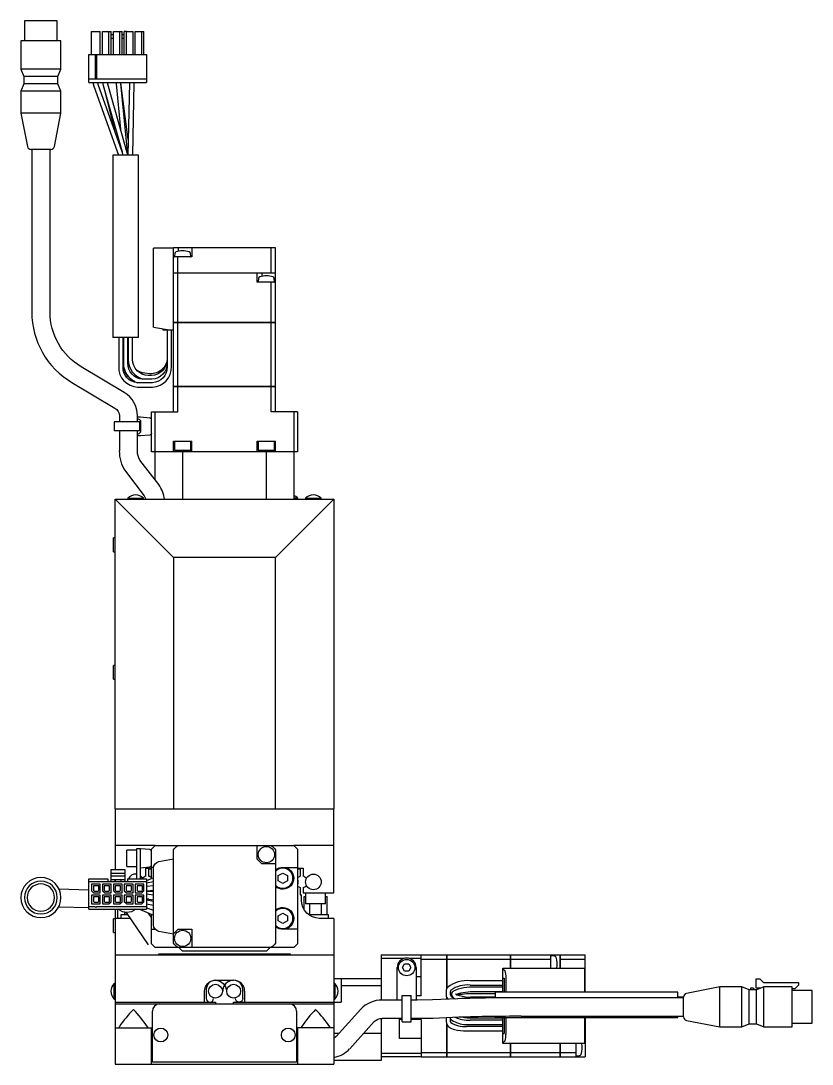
# Model space of a CAD drawing. Extents: x 0 to 921, y -8 to 744.
# Drawn here: x 704.1 to 921.3, y 232.3 to 518.6 of the extents above; entities that cross this region are included whole.
import ezdxf

# ---------------------------------------------------------------- set-up
doc = ezdxf.new("R2010")
doc.units = 0
doc.header["$LTSCALE"] = 0.5
doc.layers.add('MSM_CONTINUOUS', color=7, linetype='CONTINUOUS')

msp = doc.modelspace()

# ---------------------------------------------------------------- linework, layer by layer
at = {"layer": 'MSM_CONTINUOUS'}
for p, q in [((714.07, 518.65), (705.07, 518.65)), ((705.07, 518.65), (705.07, 513.15)), ((714.07, 513.15), (714.07, 518.65)), ((723.45, 509.4), (723.45, 515.75)), ((723.45, 515.75), (725.85, 515.75)), ((725.85, 509.4), (725.85, 515.75)), ((726.45, 515.75), (728.25, 515.75)), ((726.45, 509.4), (726.45, 515.75)), ((728.25, 509.4), (728.25, 515.75)), ((728.25, 515.75), (728.85, 515.75)), ((728.85, 509.4), (728.85, 515.75)), ((729.45, 515.75), (731.25, 515.75)), ((729.45, 509.4), (729.45, 515.75)), ((731.25, 509.4), (731.25, 515.75)), ((731.25, 515.75), (731.85, 515.75)), ((731.85, 509.4), (731.85, 515.75)), ((732.45, 509.4), (732.45, 515.75)), ((733.05, 515.75), (732.45, 515.75)), ((733.05, 509.4), (733.05, 515.75)), ((733.05, 515.75), (734.85, 515.75)), ((734.85, 509.4), (734.85, 515.75)), ((735.45, 515.75), (737.25, 515.75)), ((735.45, 509.4), (735.45, 515.75)), ((737.25, 509.4), (737.25, 515.75)), ((737.25, 515.75), (737.85, 515.75)), ((737.85, 509.4), (737.85, 515.75)), ((715.07, 513.15), (704.07, 513.15)), ((704.07, 513.15), (704.07, 505.35)), ((715.07, 505.35), (715.07, 513.15)), ((728.85, 514.86), (729.45, 514.86)), ((728.85, 513.86), (729.45, 513.86)), ((731.85, 514.86), (732.45, 514.86)), ((731.85, 513.86), (732.45, 513.86)), ((722.72, 501.75), (722.72, 509.4)), ((722.72, 509.4), (738.57, 509.4)), ((724.5, 509.4), (724.5, 502.77)), ((724.8, 509.4), (724.8, 502.77)), ((738.57, 509.4), (738.57, 501.75)), ((715.07, 505.35), (704.07, 505.35)), ((704.07, 505.35), (704.92, 503.35)), ((714.22, 503.35), (715.07, 505.35)), ((704.92, 501.35), (704.07, 499.35)), ((714.22, 503.35), (704.92, 503.35)), ((704.92, 503.35), (704.92, 501.35)), ((714.22, 501.35), (704.92, 501.35)), ((714.22, 501.35), (714.22, 503.35)), ((715.07, 499.35), (714.22, 501.35)), ((722.72, 502.77), (738.57, 502.77)), ((722.72, 501.75), (738.57, 501.75)), ((723.83, 501.75), (724.09, 500.72)), ((725.32, 501.15), (725.15, 501.75)), ((725.32, 501.14), (725.15, 501.75)), ((731.87, 482.68), (725.32, 501.15)), ((726.5, 501.75), (726.64, 500.99)), ((726.51, 501.75), (726.68, 500.9)), ((727.93, 501.25), (727.82, 501.75)), ((733.47, 481.83), (727.93, 501.25)), ((730.17, 501.75), (730.2, 501.34)), ((730.2, 501.34), (731.44, 488.93)), ((731.5, 501.47), (731.48, 501.75)), ((731.5, 501.51), (731.48, 501.75)), ((733.55, 486.05), (731.5, 501.51)), ((733.46, 481.87), (731.5, 501.47)), ((733.86, 501.66), (733.47, 481.83)), ((733.87, 501.75), (733.86, 501.66)), ((733.87, 501.75), (733.86, 501.6)), ((734.77, 481.75), (735.16, 501.64)), ((735.16, 501.64), (735.17, 501.75)), ((715.07, 499.35), (704.07, 499.35)), ((704.07, 499.35), (704.07, 493.35)), ((715.07, 493.35), (715.07, 499.35)), ((724.09, 500.72), (730.83, 481.75)), ((726.64, 500.99), (729.75, 488.68)), ((726.68, 500.9), (731.87, 482.68)), ((715.07, 493.35), (704.07, 493.35)), ((704.07, 493.35), (705.87, 484.15)), ((713.26, 484.15), (715.07, 493.35)), ((712.28, 483.35), (706.85, 483.35)), ((707.07, 483.35), (707.07, 438.74)), ((712.07, 438.74), (712.07, 483.35)), ((736.32, 481.75), (729.32, 481.75)), ((729.32, 481.75), (729.32, 431.75)), ((732.17, 481.75), (731.87, 482.68)), ((733.48, 481.75), (733.47, 481.83)), ((736.32, 431.75), (736.32, 481.75)), ((740.47, 434.61), (740.47, 456.25)), ((745.97, 456.25), (740.47, 456.25)), ((745.97, 418.35), (745.97, 456.35)), ((773.97, 456.35), (745.97, 456.35)), ((747.22, 456.35), (747.22, 455.41)), ((750.97, 456.35), (750.97, 453.85)), ((772.81, 449.46), (772.81, 456.35)), ((773.97, 449.46), (773.97, 456.35)), ((750.97, 453.85), (745.97, 453.85)), ((746.3, 454.82), (746.24, 454.05)), ((747.12, 449.46), (747.12, 453.85)), ((750.7, 454.05), (750.63, 454.82)), ((745.97, 449.46), (773.97, 449.46)), ((773.97, 449.45), (745.97, 449.45)), ((745.98, 449.45), (745.98, 449.46)), ((747.12, 435.85), (747.12, 449.45)), ((747.13, 449.45), (747.13, 449.46)), ((768.97, 446.95), (768.97, 449.45)), ((773.97, 446.95), (768.97, 446.95)), ((769.3, 447.93), (769.24, 447.16)), ((770.22, 449.45), (770.22, 448.52)), ((772.8, 449.45), (772.8, 449.46)), ((772.81, 435.85), (772.81, 446.95)), ((773.7, 447.16), (773.63, 447.93)), ((773.96, 449.45), (773.96, 449.46)), ((773.97, 435.85), (773.97, 449.45)), ((745.97, 435.85), (773.97, 435.85)), ((773.97, 435.84), (745.97, 435.84)), ((745.98, 435.85), (745.98, 435.84)), ((747.12, 418.35), (747.12, 435.84)), ((747.13, 435.85), (747.13, 435.84)), ((772.8, 435.85), (772.8, 435.84)), ((772.81, 418.35), (772.81, 435.84)), ((773.96, 435.85), (773.96, 435.84)), ((773.97, 418.35), (773.97, 435.84)), ((740.47, 434.61), (745.37, 433.75)), ((743.17, 433.75), (743.17, 434.14)), ((745.97, 433.75), (743.17, 433.75)), ((744.22, 433.75), (744.22, 423.75)), ((745.42, 423.75), (745.42, 433.75)), ((736.32, 431.75), (729.32, 431.75)), ((730.92, 431.75), (730.92, 423.75)), ((732.12, 423.75), (732.12, 431.75)), ((732.22, 431.75), (732.22, 424.75)), ((733.42, 424.75), (733.42, 431.75)), ((733.52, 431.75), (733.52, 424.75)), ((734.72, 425.75), (734.72, 431.75)), ((733.57, 424.04), (733.42, 425.25)), ((733.52, 424.75), (733.57, 424.04)), ((733.57, 424.04), (733.58, 424.01)), ((733.58, 424.01), (733.57, 424.04)), ((744.22, 426.23), (744.21, 425.99)), ((732.42, 416.7), (720.64, 423.69)), ((739.45, 421.82), (738.07, 421.94)), ((739.91, 421.35), (739.03, 421.35)), ((718.09, 419.39), (729.87, 412.4)), ((736.12, 419.36), (736.16, 419.35)), ((740.21, 419.35), (736.12, 419.35)), ((736.12, 418.15), (740.21, 418.15)), ((740.06, 420.35), (737.58, 420.35)), ((745.97, 418.35), (773.97, 418.35)), ((745.97, 411.35), (745.97, 418.34)), ((773.97, 418.34), (745.97, 418.34)), ((745.98, 418.35), (745.98, 418.34)), ((747.12, 411.35), (747.12, 418.34)), ((747.13, 418.35), (747.13, 418.34)), ((772.8, 418.35), (772.8, 418.34)), ((772.81, 411.35), (772.81, 418.34)), ((773.96, 418.35), (773.96, 418.34)), ((773.97, 411.35), (773.97, 418.34)), ((731.1, 410.25), (731.1, 408.6)), ((736.1, 408.6), (736.1, 410.25)), ((736.1, 409.95), (736.87, 409.95)), ((736.87, 409.95), (739.51, 409.72)), ((739.97, 400.35), (739.97, 411.35)), ((739.97, 411.35), (747.12, 411.35)), ((740.97, 392.59), (740.97, 411.35)), ((779.97, 411.35), (772.81, 411.35)), ((778.97, 411.35), (778.97, 387.35)), ((779.97, 411.35), (779.97, 400.35)), ((736.7, 408.6), (729.7, 408.6)), ((729.7, 408.6), (729.7, 406.1)), ((736.7, 406.1), (736.7, 408.6)), ((736.87, 408.95), (736.87, 405.74)), ((736.7, 406.1), (729.7, 406.1)), ((731.1, 406.1), (731.1, 400.62)), ((736.1, 400.62), (736.1, 406.1)), ((736.87, 404.75), (736.1, 404.75)), ((739.51, 404.98), (736.87, 404.75)), ((745.97, 403.35), (750.97, 403.35)), ((745.97, 400.35), (745.97, 403.35)), ((746.22, 403.35), (746.22, 400.85)), ((746.22, 400.85), (750.72, 400.85)), ((750.72, 400.85), (750.72, 403.35)), ((750.97, 400.35), (750.97, 403.35)), ((768.97, 403.35), (773.97, 403.35)), ((768.97, 400.35), (768.97, 403.35)), ((769.22, 403.35), (769.22, 400.85)), ((769.22, 400.85), (773.72, 400.85)), ((773.72, 400.85), (773.72, 403.35)), ((773.97, 400.35), (773.97, 403.35)), ((741.9, 391.37), (736.73, 398.12)), ((779.97, 400.35), (739.97, 400.35)), ((748.47, 400.35), (748.47, 387.35)), ((771.47, 387.35), (771.47, 400.35)), ((732.76, 395.08), (737.93, 388.33)), ((729.97, 387.35), (789.97, 387.35)), ((745.97, 371.35), (729.97, 387.35)), ((729.97, 302.45), (729.97, 387.35)), ((733.42, 387.64), (737.72, 387.64)), ((733.42, 387.64), (733.42, 387.35)), ((737.72, 387.35), (737.72, 387.64)), ((737.93, 388.33), (738.37, 387.35)), ((789.97, 387.35), (773.97, 371.35)), ((780.12, 387.64), (778.97, 387.64)), ((780.12, 387.35), (780.12, 387.64)), ((782.22, 387.64), (786.52, 387.64)), ((782.22, 387.64), (782.22, 387.35)), ((786.52, 387.35), (786.52, 387.64)), ((789.97, 387.35), (789.97, 302.45)), ((729.47, 372.95), (729.47, 376.75)), ((729.97, 376.75), (729.47, 376.75)), ((729.47, 372.95), (729.97, 372.95)), ((773.97, 371.35), (745.97, 371.35)), ((745.97, 371.35), (745.97, 302.45)), ((773.97, 302.45), (773.97, 371.35)), ((729.47, 337.95), (729.47, 341.75)), ((729.97, 341.75), (729.47, 341.75)), ((729.47, 337.95), (729.97, 337.95)), ((729.97, 302.45), (730.07, 302.35)), ((789.97, 302.35), (729.97, 302.35)), ((729.97, 302.35), (729.97, 285.73)), ((745.87, 302.35), (745.97, 302.45)), ((745.97, 302.45), (773.97, 302.45)), ((773.97, 302.45), (774.07, 302.35)), ((789.87, 302.35), (789.97, 302.45)), ((789.97, 279.35), (789.97, 302.35)), ((740.97, 292.35), (729.97, 292.35)), ((740.97, 292.35), (739.97, 291.35)), ((740.97, 292.35), (747.12, 292.35)), ((747.12, 292.35), (772.81, 292.35)), ((768.97, 288.6), (768.97, 292.35)), ((772.81, 292.35), (778.97, 292.35)), ((779.97, 291.35), (778.97, 292.35)), ((789.97, 292.35), (778.97, 292.35)), ((733.17, 286.6), (733.17, 291.1)), ((735.77, 291.1), (733.17, 291.1)), ((735.77, 291.45), (735.77, 283.16)), ((736.87, 291.45), (735.77, 291.45)), ((736.87, 283.16), (736.87, 291.45)), ((739.51, 291.22), (736.87, 291.45)), ((739.97, 283.24), (739.97, 291.35)), ((745.97, 265.5), (745.97, 291.19)), ((773.97, 291.19), (773.97, 265.5)), ((779.97, 291.35), (779.97, 265.35)), ((733.17, 286.6), (735.77, 286.6)), ((736.87, 286.25), (739.51, 286.48)), ((740.48, 286.35), (739.97, 286.35)), ((741.95, 287.94), (745.97, 288.65)), ((773.97, 287.35), (770.22, 287.35)), ((775.97, 286.35), (779.97, 286.35)), ((728.72, 285.73), (728.72, 282.7)), ((728.72, 285.73), (732.58, 285.73)), ((728.72, 284.71), (732.58, 284.71)), ((728.72, 284.01), (732.58, 284.01)), ((732.58, 285.73), (732.58, 282.7)), ((738.37, 286.15), (739.97, 286.15)), ((738.37, 283.88), (738.37, 286.15)), ((740.47, 283.45), (738.57, 282.64)), ((739.17, 283.88), (739.17, 285.85)), ((739.97, 285.85), (739.17, 285.85)), ((740.47, 270.53), (740.47, 286.17)), ((774.72, 284.07), (775.97, 284.79)), ((774.72, 282.63), (774.72, 284.07)), ((775.97, 284.79), (777.22, 284.07)), ((777.22, 284.07), (777.22, 282.63)), ((779.97, 286.15), (781.57, 286.15)), ((780.77, 285.85), (779.97, 285.85)), ((780.77, 285.85), (780.77, 283.88)), ((781.57, 286.15), (781.57, 283.88)), ((722.72, 274.88), (722.72, 283.16)), ((722.72, 283.16), (727.92, 283.16)), ((722.72, 282.45), (738.57, 282.45)), ((723.45, 281.72), (723.45, 279.92)), ((725.85, 281.72), (723.45, 281.72)), ((723.96, 281.27), (723.96, 280.02)), ((725.43, 281.27), (723.96, 281.27)), ((725.43, 280.02), (725.43, 281.27)), ((725.85, 279.32), (725.85, 281.72)), ((726.45, 281.72), (726.45, 279.92)), ((728.85, 281.72), (726.45, 281.72)), ((726.96, 281.27), (726.96, 280.02)), ((728.43, 281.27), (726.96, 281.27)), ((727.92, 283.16), (727.92, 282.45)), ((728.43, 280.02), (728.43, 281.27)), ((728.72, 283.01), (732.58, 283.01)), ((728.85, 279.32), (728.85, 281.72)), ((729.45, 281.72), (729.45, 279.92)), ((731.85, 281.72), (729.45, 281.72)), ((729.82, 283.01), (729.82, 282.45)), ((729.96, 281.27), (729.96, 280.02)), ((731.43, 281.27), (729.96, 281.27)), ((729.97, 283.01), (729.97, 282.45)), ((731.43, 280.02), (731.43, 281.27)), ((731.47, 283.01), (731.47, 282.45)), ((731.85, 279.32), (731.85, 281.72)), ((732.45, 281.72), (732.45, 279.92)), ((734.85, 281.72), (732.45, 281.72)), ((732.96, 281.27), (732.96, 280.02)), ((734.43, 281.27), (732.96, 281.27)), ((733.38, 283.16), (733.38, 282.45)), ((733.38, 283.16), (738.57, 283.16)), ((734.43, 280.02), (734.43, 281.27)), ((734.85, 279.32), (734.85, 281.72)), ((735.45, 281.72), (735.45, 279.32)), ((737.85, 281.72), (735.45, 281.72)), ((735.96, 281.27), (735.96, 280.02)), ((737.43, 281.27), (735.96, 281.27)), ((737.43, 280.02), (737.43, 281.27)), ((737.85, 279.92), (737.85, 281.72)), ((738.57, 283.16), (738.57, 274.88)), ((738.57, 282.1), (740.47, 282.51)), ((740.45, 281.28), (738.57, 281.12)), ((775.97, 281.9), (774.72, 282.63)), ((777.22, 282.63), (775.97, 281.9)), ((780.77, 280.81), (780.77, 278.85)), ((781.57, 280.81), (781.57, 279.35)), ((714.53, 280.42), (722.72, 280.2)), ((723.45, 279.92), (724.05, 279.32)), ((723.45, 278.72), (723.45, 276.32)), ((725.85, 278.72), (723.45, 278.72)), ((723.96, 280.02), (724.21, 279.77)), ((723.96, 278.27), (723.96, 277.02)), ((725.43, 278.27), (723.96, 278.27)), ((724.05, 279.32), (725.85, 279.32)), ((724.21, 279.77), (725.18, 279.77)), ((725.18, 279.77), (725.43, 280.02)), ((725.43, 277.02), (725.43, 278.27)), ((725.85, 276.32), (725.85, 278.72)), ((726.45, 279.92), (727.05, 279.32)), ((726.45, 278.72), (726.45, 276.32)), ((728.85, 278.72), (726.45, 278.72)), ((726.96, 280.02), (727.21, 279.77)), ((726.96, 278.27), (726.96, 277.02)), ((728.43, 278.27), (726.96, 278.27)), ((727.05, 279.32), (728.85, 279.32)), ((727.21, 279.77), (728.18, 279.77)), ((728.18, 279.77), (728.43, 280.02)), ((728.43, 277.02), (728.43, 278.27)), ((728.85, 276.92), (728.85, 278.72)), ((729.45, 279.92), (730.05, 279.32)), ((729.45, 278.72), (729.45, 276.32)), ((731.85, 278.72), (729.45, 278.72)), ((729.96, 280.02), (730.21, 279.77)), ((729.96, 278.27), (729.96, 277.02)), ((731.43, 278.27), (729.96, 278.27)), ((730.05, 279.32), (731.85, 279.32)), ((730.21, 279.77), (731.18, 279.77)), ((731.18, 279.77), (731.43, 280.02)), ((731.43, 277.02), (731.43, 278.27)), ((731.85, 276.92), (731.85, 278.72)), ((732.45, 279.92), (733.05, 279.32)), ((732.45, 278.72), (732.45, 276.92)), ((734.85, 278.72), (732.45, 278.72)), ((732.96, 280.02), (733.21, 279.77)), ((732.96, 278.27), (732.96, 277.02)), ((734.43, 278.27), (732.96, 278.27)), ((733.05, 279.32), (734.85, 279.32)), ((733.21, 279.77), (734.18, 279.77)), ((734.18, 279.77), (734.43, 280.02)), ((734.43, 277.02), (734.43, 278.27)), ((734.85, 276.32), (734.85, 278.72)), ((735.45, 279.32), (737.25, 279.32)), ((735.45, 278.72), (735.45, 276.32)), ((737.85, 278.72), (735.45, 278.72)), ((735.96, 280.02), (736.21, 279.77)), ((735.96, 278.27), (735.96, 277.02)), ((737.43, 278.27), (735.96, 278.27)), ((736.21, 279.77), (737.18, 279.77)), ((737.18, 279.77), (737.43, 280.02)), ((737.85, 279.92), (737.25, 279.32)), ((737.43, 277.02), (737.43, 278.27)), ((737.85, 276.92), (737.85, 278.72)), ((738.57, 279.92), (740.47, 280.08)), ((740.47, 279.76), (738.57, 279.72)), ((740.47, 278.68), (738.57, 278.96)), ((738.57, 277.75), (740.47, 277.47)), ((739.97, 280.04), (739.97, 279.75)), ((780.77, 278.85), (781.07, 278.85)), ((781.07, 277.35), (781.07, 278.85)), ((781.57, 279.35), (789.97, 279.35)), ((781.79, 274.75), (781.79, 278.35)), ((781.79, 278.35), (782.22, 278.35)), ((782.22, 279.35), (782.22, 276.35)), ((787.72, 276.35), (787.72, 279.35)), ((787.72, 278.35), (788.14, 278.35)), ((788.14, 273.35), (788.14, 278.35)), ((722.72, 275.2), (714.4, 275.42)), ((722.72, 275.59), (724.5, 275.59)), ((722.72, 274.88), (738.57, 274.88)), ((723.45, 276.32), (725.85, 276.32)), ((723.96, 277.02), (724.21, 276.77)), ((724.21, 276.77), (725.18, 276.77)), ((724.5, 275.49), (724.5, 275.59)), ((724.8, 275.59), (738.57, 275.59)), ((724.8, 275.59), (724.8, 275.49)), ((725.18, 276.77), (725.43, 277.02)), ((726.45, 276.32), (728.25, 276.32)), ((726.96, 277.02), (727.21, 276.77)), ((727.21, 276.77), (728.18, 276.77)), ((728.18, 276.77), (728.43, 277.02)), ((728.25, 276.32), (728.85, 276.92)), ((729.45, 276.32), (731.25, 276.32)), ((729.96, 277.02), (730.21, 276.77)), ((730.07, 272.35), (730.07, 274.88)), ((730.21, 276.77), (731.18, 276.77)), ((730.57, 274.88), (730.57, 272.35)), ((731.18, 276.77), (731.43, 277.02)), ((731.25, 276.32), (731.85, 276.92)), ((733.05, 276.32), (732.45, 276.92)), ((732.96, 277.02), (733.21, 276.77)), ((733.05, 276.32), (734.85, 276.32)), ((733.21, 276.77), (734.18, 276.77)), ((734.18, 276.77), (734.43, 277.02)), ((735.45, 276.32), (737.25, 276.32)), ((735.96, 277.02), (736.21, 276.77)), ((736.21, 276.77), (737.18, 276.77)), ((736.62, 274.88), (740.47, 273.24)), ((737.18, 276.77), (737.43, 277.02)), ((737.25, 276.32), (737.85, 276.92)), ((739.21, 277.65), (738.57, 277.6)), ((738.57, 277.46), (740.47, 277.09)), ((740.49, 275.86), (738.57, 276.23)), ((738.57, 275.22), (740.47, 274.61)), ((738.87, 277.62), (738.87, 277.4)), ((739.97, 277.19), (739.97, 277.54)), ((787.72, 276.35), (782.22, 276.35)), ((783.38, 273.35), (783.38, 276.35)), ((786.55, 273.35), (786.55, 276.35)), ((729.47, 268.45), (729.47, 272.25)), ((729.97, 272.25), (729.47, 272.25)), ((733.87, 272.35), (729.97, 272.35)), ((729.97, 272.35), (729.97, 232.35)), ((733.36, 273.35), (731.47, 273.35)), ((731.47, 273.35), (731.47, 272.35)), ((733.02, 273.85), (732.47, 273.85)), ((732.47, 273.85), (732.47, 273.35)), ((732.94, 273.96), (739.01, 265.13)), ((739.97, 272.56), (739.1, 273.82)), ((740.45, 274.55), (739.83, 274.82)), ((739.97, 274.76), (739.97, 274.77)), ((739.97, 265.35), (739.97, 273.46)), ((774.72, 273.07), (775.97, 273.79)), ((774.72, 271.63), (774.72, 273.07)), ((775.97, 273.79), (777.22, 273.07)), ((777.22, 273.07), (777.22, 271.63)), ((788.47, 273.35), (783.07, 273.35)), ((789.97, 272.35), (786.07, 272.35)), ((788.47, 272.35), (788.47, 273.35)), ((789.97, 272.35), (789.97, 232.35)), ((739.97, 269.35), (740.91, 269.35)), ((747.22, 269.35), (750.97, 269.35)), ((750.97, 269.35), (750.97, 264.35)), ((775.97, 270.9), (774.72, 271.63)), ((777.22, 271.63), (775.97, 270.9)), ((779.97, 269.35), (775.97, 269.35)), ((729.47, 268.45), (729.97, 268.45)), ((745.97, 268.05), (741.95, 268.75)), ((739.97, 265.35), (740.97, 264.35)), ((747.12, 264.35), (740.97, 264.35)), ((772.81, 264.35), (747.12, 264.35)), ((747.47, 264.35), (748.47, 263.35)), ((771.47, 263.35), (772.47, 264.35)), ((778.97, 264.35), (772.81, 264.35)), ((778.97, 264.35), (779.97, 265.35)), ((729.97, 262.35), (789.97, 262.35)), ((741.97, 262.65), (777.97, 262.65)), ((741.97, 262.35), (741.97, 262.65)), ((771.47, 263.35), (748.47, 263.35)), ((777.97, 262.65), (777.97, 262.35)), ((802.97, 262.35), (802.97, 249.91)), ((802.97, 262.35), (813.97, 262.35)), ((809.25, 261.35), (802.97, 261.35)), ((813.97, 261.35), (810.68, 261.35)), ((813.97, 251.11), (813.97, 262.35)), ((813.97, 262.35), (820.96, 262.35)), ((813.97, 261.19), (820.96, 261.19)), ((820.96, 261.19), (820.96, 262.35)), ((820.96, 253.05), (820.96, 262.35)), ((820.97, 262.34), (820.96, 262.34)), ((820.97, 261.19), (820.96, 261.19)), ((820.97, 262.35), (820.97, 261.19)), ((820.97, 262.35), (838.46, 262.35)), ((820.97, 262.35), (820.97, 253.07)), ((820.97, 261.19), (838.46, 261.19)), ((838.46, 258.65), (838.46, 262.35)), ((838.47, 262.34), (838.46, 262.34)), ((838.47, 261.19), (838.46, 261.19)), ((838.47, 262.35), (852.07, 262.35)), ((838.47, 262.35), (838.47, 258.65)), ((838.47, 261.19), (849.57, 261.19)), ((849.57, 258.65), (849.57, 262.35)), ((850.55, 262.01), (849.78, 262.08)), ((852.07, 258.65), (852.07, 262.35)), ((852.07, 262.34), (852.08, 262.34)), ((852.07, 261.19), (852.08, 261.19)), ((852.08, 262.35), (852.08, 258.65)), ((852.08, 262.35), (858.97, 262.35)), ((852.08, 261.19), (858.97, 261.19)), ((858.97, 252.11), (858.97, 262.35)), ((807.37, 249.92), (807.37, 258.85)), ((808.81, 258.85), (809.39, 259.85)), ((809.39, 257.85), (808.81, 258.85)), ((809.39, 259.85), (810.54, 259.85)), ((810.54, 257.85), (809.39, 257.85)), ((810.54, 259.85), (811.12, 258.85)), ((811.12, 258.85), (810.54, 257.85)), ((812.57, 258.85), (812.57, 249.92)), ((836.37, 258.65), (858.87, 258.65)), ((836.37, 252.11), (836.37, 258.65)), ((836.37, 258.54), (836.97, 257.94)), ((858.87, 252.11), (858.87, 258.65)), ((757.47, 255.35), (762.47, 255.35)), ((789.97, 255.85), (802.97, 255.85)), ((791.97, 255.85), (791.97, 249.35)), ((813.97, 256.35), (812.57, 256.35)), ((836.37, 255.25), (827.37, 255.25)), ((836.37, 255.95), (836.75, 255.95)), ((836.75, 255.95), (836.75, 252.11)), ((837.23, 256.17), (837.23, 252.11)), ((905.92, 253.2), (905.92, 255.73)), ((905.92, 255.73), (906.92, 255.73)), ((906.92, 255.73), (907.94, 254.71)), ((729.67, 250.2), (729.67, 254.5)), ((729.97, 254.5), (729.67, 254.5)), ((754.47, 249.35), (754.47, 252.35)), ((754.97, 252.85), (754.97, 250.35)), ((764.97, 250.35), (764.97, 252.85)), ((765.47, 252.35), (765.47, 249.35)), ((790.26, 254.5), (789.97, 254.5)), ((790.26, 254.5), (790.26, 250.2)), ((802.97, 253.85), (791.97, 253.85)), ((820.77, 252.3), (820.77, 251.34)), ((821.97, 251.33), (821.97, 252.3)), ((827.37, 254.05), (836.37, 254.05)), ((836.37, 253.45), (828.85, 253.45)), ((828.85, 252.25), (836.37, 252.25)), ((834.37, 250.52), (834.37, 252.11)), ((884.37, 252.11), (834.37, 252.11)), ((884.37, 250.55), (884.37, 252.11)), ((895.97, 253.55), (886.77, 251.74)), ((895.97, 242.55), (895.97, 253.55)), ((901.97, 253.55), (895.97, 253.55)), ((901.97, 242.55), (901.97, 253.55)), ((903.97, 252.7), (901.97, 253.55)), ((903.97, 243.4), (903.97, 252.7)), ((905.97, 252.7), (903.97, 252.7)), ((904.37, 253.16), (904.37, 252.7)), ((905.09, 253.16), (904.37, 253.16)), ((905.39, 252.7), (905.39, 252.86)), ((907.15, 253.2), (905.92, 253.2)), ((907.97, 253.55), (905.97, 252.7)), ((905.97, 243.4), (905.97, 252.7)), ((907.94, 254.71), (917.48, 254.71)), ((907.97, 242.55), (907.97, 253.55)), ((915.77, 253.55), (907.97, 253.55)), ((915.77, 242.55), (915.77, 253.55)), ((916.48, 253.01), (915.77, 253.01)), ((921.27, 252.55), (915.77, 252.55)), ((917.48, 254.01), (916.48, 253.01)), ((917.48, 254.71), (917.48, 254.01)), ((921.27, 243.55), (921.27, 252.55)), ((729.67, 250.2), (729.97, 250.2)), ((729.97, 249.35), (757.47, 249.35)), ((757.47, 249.35), (757.47, 248.85)), ((762.47, 249.35), (791.97, 249.35)), ((762.47, 248.85), (762.47, 249.35)), ((789.97, 250.2), (790.26, 250.2)), ((808.72, 249.92), (803.24, 249.92)), ((808.72, 251.19), (811.22, 251.19)), ((808.72, 250.93), (808.72, 251.19)), ((808.72, 243.95), (808.72, 250.93)), ((811.22, 250.93), (811.22, 251.19)), ((811.22, 243.95), (811.22, 250.93)), ((812.87, 249.92), (811.22, 249.92)), ((813.97, 251.11), (812.57, 251.11)), ((817.06, 249.98), (812.87, 249.92)), ((824.05, 250.29), (817.06, 249.98)), ((820.96, 250.15), (820.96, 250.69)), ((820.97, 250.67), (820.97, 250.15)), ((822.29, 251.31), (822.3, 251.27)), ((822.3, 251.27), (822.37, 251.07)), ((823.49, 251.52), (823.43, 251.68)), ((834.37, 251.65), (828.82, 251.65)), ((828.95, 250.69), (828.9, 250.69)), ((834.37, 250.69), (828.92, 250.69)), ((885.97, 250.55), (841.36, 250.55)), ((885.97, 250.76), (884.37, 250.74)), ((885.97, 245.34), (885.97, 250.76)), ((729.97, 248.85), (789.97, 248.85)), ((740.17, 232.85), (740.17, 246.85)), ((779.77, 246.85), (779.77, 232.85)), ((797.36, 247.41), (790.6, 239.89)), ((794.33, 236.55), (801.08, 244.08)), ((802.97, 244.9), (802.97, 233.35)), ((803.24, 244.92), (808.72, 244.92)), ((807.97, 239.35), (807.97, 244.92)), ((808.72, 244.58), (807.97, 244.58)), ((808.72, 243.95), (811.22, 243.95)), ((811.22, 244.92), (812.87, 244.92)), ((813.97, 244.58), (811.22, 244.58)), ((812.87, 244.92), (817.28, 244.98)), ((813.97, 244.58), (813.97, 234.35)), ((817.28, 244.98), (824.27, 245.29)), ((820.77, 245.16), (820.77, 244)), ((820.96, 234.35), (820.96, 243.4)), ((820.97, 243.38), (820.97, 234.35)), ((821.97, 244), (821.97, 245.21)), ((836.37, 244.45), (827.37, 244.45)), ((828.37, 245.05), (836.37, 245.05)), ((834.37, 245.11), (834.37, 245.52)), ((834.37, 245.11), (884.37, 245.11)), ((836.37, 238.05), (836.37, 245.11)), ((836.75, 245.11), (836.75, 240.75)), ((837.23, 245.11), (837.23, 240.53)), ((841.36, 245.55), (885.97, 245.55)), ((858.87, 238.05), (858.87, 245.11)), ((858.97, 245.11), (858.97, 234.35)), ((884.37, 245.11), (884.37, 245.55)), ((886.77, 244.35), (895.97, 242.55)), ((901.97, 242.55), (903.97, 243.4)), ((903.97, 243.4), (905.97, 243.4)), ((905.97, 243.4), (907.97, 242.55)), ((915.77, 243.55), (921.27, 243.55)), ((729.97, 242.35), (740.17, 242.35)), ((731.07, 242.47), (731.22, 242.35)), ((738.71, 242.35), (738.87, 242.47)), ((738.84, 242.59), (738.87, 242.47)), ((739.97, 232.35), (739.97, 242.35)), ((789.97, 242.35), (779.77, 242.35)), ((779.97, 242.35), (779.97, 232.35)), ((781.07, 242.47), (781.22, 242.35)), ((788.71, 242.35), (788.87, 242.47)), ((788.84, 242.6), (788.87, 242.47)), ((789.97, 240.85), (791.47, 240.85)), ((798.18, 240.85), (802.97, 240.85)), ((836.37, 242.65), (826.37, 242.65)), ((826.37, 241.45), (836.37, 241.45)), ((827.37, 243.25), (836.37, 243.25)), ((836.37, 240.75), (836.75, 240.75)), ((895.97, 242.55), (901.97, 242.55)), ((907.97, 242.55), (915.77, 242.55)), ((790.6, 239.89), (789.97, 239.4)), ((813.97, 239.35), (807.97, 239.35)), ((836.97, 238.75), (836.37, 238.15)), ((858.87, 238.05), (836.37, 238.05)), ((838.46, 234.35), (838.46, 238.05)), ((838.47, 238.05), (838.47, 234.35)), ((852.07, 234.35), (852.07, 238.05)), ((852.08, 238.05), (852.08, 234.35)), ((856.47, 234.35), (856.47, 238.05)), ((858.87, 238.1), (858.97, 238.1)), ((802.97, 235.35), (813.97, 235.35)), ((813.97, 235.5), (820.96, 235.5)), ((820.97, 235.51), (820.96, 235.51)), ((820.96, 234.35), (820.96, 235.5)), ((820.97, 235.5), (838.46, 235.5)), ((820.97, 235.5), (820.97, 234.35)), ((838.47, 235.51), (838.46, 235.51)), ((838.47, 235.5), (852.07, 235.5)), ((852.07, 235.51), (852.08, 235.51)), ((852.08, 235.5), (856.47, 235.5)), ((729.97, 232.35), (789.97, 232.35)), ((740.17, 233.85), (739.97, 233.85)), ((779.77, 232.85), (740.17, 232.85)), ((779.97, 233.85), (779.77, 233.85)), ((802.97, 233.35), (789.97, 233.35)), ((813.97, 234.35), (802.97, 234.35)), ((813.97, 234.35), (820.96, 234.35)), ((820.97, 234.36), (820.96, 234.36)), ((820.97, 234.35), (838.46, 234.35)), ((838.47, 234.36), (838.46, 234.36)), ((838.47, 234.35), (852.07, 234.35)), ((852.07, 234.36), (852.08, 234.36)), ((852.08, 234.35), (858.97, 234.35)), ((856.67, 234.62), (857.44, 234.68))]:
    msp.add_line(p, q, dxfattribs=at)
for centre, radius in [((771.47, 289.85), 2.23), ((784.37, 282.35), 2.15), ((748.47, 266.85), 2.23), ((809.97, 258.85), 2.25), ((757.47, 252.35), 1.9), ((762.47, 252.35), 1.9), ((742.47, 240.35), 1.9), ((777.47, 240.35), 1.9)]:
    msp.add_circle(centre, radius, dxfattribs=at)
at = {"layer": 'MSM_CONTINUOUS', "extrusion": (0, 0, -1)}
for radius in [5.5, 4.5, 3.75]:
    msp.add_circle((-709.57, 278.05), radius, dxfattribs=at)
at = {"layer": 'MSM_CONTINUOUS'}
for centre, radius, start, end in [((706.85, 484.35), 1, 191.1187, 270), ((712.28, 484.35), 1, 270, 348.8813), ((746.8, 454.78), 0.5, 107.6292, 175), ((748.47, 449.54), 6, 72.3708, 107.6292), ((750.13, 454.78), 0.5, 5, 72.3708), ((746.43, 454.04), 0.2, 175, 251.8051), ((750.5, 454.04), 0.2, 288.1949, 5), ((769.43, 447.15), 0.2, 175, 270), ((769.8, 447.89), 0.5, 107.6292, 175), ((771.47, 442.65), 6, 72.3708, 107.6292), ((773.13, 447.89), 0.5, 5, 72.3708), ((773.5, 447.15), 0.2, 270, 5), ((729.57, 438.74), 22.5, 179.9968, 239.3272), ((736.32, 423.55), 5.41, 177.9067, 267.8727), ((737.78, 424.67), 5.57, 179.2277, 252.6191), ((739.1, 425.72), 5.59, 179.7079, 254.0346), ((740.01, 423.56), 5.41, 272.1863, 2.0343), ((728.6, 410.25), 7.5, 359.9978, 59.3281), ((739.47, 409.22), 0.5, 360, 85), ((736.01, 408.32), 1.07, 36.5338, 85.2986), ((736.01, 406.38), 1.07, 274.7014, 323.4662), ((740.38, 400.39), 9.29, 178.5737, 214.8576), ((734.93, 386.35), 8.59, 6.6876, 35.7521), ((735.57, 385.55), 3, 44.22, 135.78), ((777.97, 385.55), 3, 44.22, 70.5288), ((784.37, 385.55), 3, 44.22, 135.78), ((739.47, 290.72), 0.5, 0, 85), ((739.47, 286.98), 0.5, 275, 360), ((735.57, 282.35), 2.15, 84.6624, 157.8199), ((735.57, 282.35), 2.15, 22.1801, 52.7963), ((738.77, 282.35), 1.59, 104.594, 143.221), ((738.77, 282.35), 1.59, 40.8954, 75.406), ((775.97, 283.35), 2.75, 223.3418, 136.6582), ((781.17, 282.35), 1.59, 104.594, 139.1046), ((781.17, 282.35), 1.59, 36.779, 75.406), ((781.17, 282.35), 1.59, 220.8954, 255.406), ((781.17, 282.35), 1.59, 284.594, 323.221), ((775.97, 272.35), 2.75, 223.3418, 136.6582), ((809.97, 258.85), 2.6, 0, 180), ((849.77, 261.88), 0.2, 85, 180), ((850.51, 261.51), 0.5, 17.6292, 85), ((845.27, 259.85), 6, 348.463, 17.6292), ((832.73, 256.41), 4.51, 356.9565, 19.8759), ((757.47, 252.85), 2.5, 90, 180), ((762.47, 252.35), 3, 360, 180), ((762.47, 252.85), 2.5, 360, 90), ((826.61, 246.54), 8.74, 85.0197, 128.3235), ((731.77, 252.35), 3, 134.22, 225.78), ((788.17, 252.35), 3, 314.22, 45.7799), ((822.49, 252.27), 1.72, 139.0024, 178.8954), ((822.58, 252.23), 0.622, 138.9031, 173.0608), ((826.62, 246.36), 7.72, 84.4381, 125.6687), ((823.23, 251.56), 0.978, 128.7039, 194.8652), ((827.93, 240.75), 12.73, 85.8454, 114.6186), ((905.09, 252.86), 0.3, 0, 90), ((755.97, 250.35), 1, 180, 360), ((803.12, 242.02), 7.9, 89.1704, 136.9119), ((823.48, 251.79), 2.75, 189.2724, 216.1549), ((822.83, 251.54), 0.889, 193.8661, 231.118), ((826.78, 258.23), 8.65, 238.5524, 247.0999), ((823.5, 251.52), 1.21, 201.8456, 229.7784), ((824.01, 252.18), 0.846, 231.4689, 266.9127), ((828.09, 224.78), 26.87, 88.4238, 98.8516), ((828.18, 264.44), 13.77, 252.1759, 267.1972), ((839.72, -216.96), 467.51, 89.7991, 91.9215), ((828.18, 264.44), 13.77, 272.9984, 272.9996), ((886.97, 250.76), 1, 101.1187, 180), ((760.74, 222.3), 35.94, 135.8115, 145.5148), ((710.79, 223.69), 33.82, 33.9705, 44.376), ((742.17, 246.85), 2, 90, 180), ((777.77, 246.85), 2, 0, 90), ((811.73, 221.56), 37.17, 136.0576, 145.5013), ((758.32, 221.65), 37.02, 34.4716, 43.9565), ((823.32, 244.48), 2.6, 190.5511, 265.471), ((826.43, 250.45), 7.25, 231.9863, 263.6299), ((822.47, 244.11), 0.517, 191.8582, 224.7596), ((825.86, 249.49), 6.86, 236.8577, 274.2662), ((826.84, 253.15), 8.72, 245.0761, 273.4586), ((827.53, 255.98), 10.96, 256.5565, 274.385), ((886.97, 245.34), 1, 180, 258.8813), ((731.49, 242.45), 0.42, 152.6478, 177.6543), ((781.42, 242.46), 0.351, 155.774, 178.8189), ((826.25, 252.84), 11.39, 254.0263, 270.5737), ((826.5, 251.65), 8.45, 264.0847, 275.9153), ((832.59, 240.31), 4.64, 340.4546, 2.713), ((852.16, 236.85), 6, 342.3708, 11.537), ((788.68, 241.75), 7.67, 279.6237, 317.3301), ((857.4, 235.18), 0.5, 275, 342.3708), ((856.66, 234.82), 0.2, 198.1949, 275)]:
    msp.add_arc(centre, radius, start, end, dxfattribs=at)
at = {"layer": 'MSM_CONTINUOUS', "extrusion": (0, 0, -1)}
for centre, radius, start, end in [((-729.57, 438.74), 17.5, 300.6743, 0.0039), ((-736.33, 423.56), 4.22, 272.931, 2.4936), ((-737.56, 424.64), 5.45, 293.9954, 358.8909), ((-737.7, 424.63), 4.29, 271.6879, 1.5108), ((-739.07, 425.7), 4.36, 270.6063, 0.5686), ((-739.83, 426.2), 4.39, 179.8692, 274.9179), ((-739.86, 425.7), 4.36, 179.4143, 269.4108), ((-739.93, 424.63), 4.29, 178.4433, 268.358), ((-740, 423.56), 4.22, 177.4296, 267.1458), ((-738.45, 426.3), 4.37, 275.0458, 307.0419), ((-728.6, 410.25), 2.5, 120.678, 180.0073), ((-739.47, 405.48), 0.5, 180, 265), ((-740.73, 400.46), 4.64, 329.639, 1.9447), ((-759.97, 278.35), 19, 42.5374, 47.4626), ((-759.97, 278.35), 19, 132.5374, 137.4636), ((-742.27, 286.17), 1.8, 360, 80), ((-783.01, 301.39), 19, 312.3336, 317.6664), ((-775.97, 283.35), 3, 48.1897, 311.8103), ((-728.47, 282.7), 0.25, 180, 270), ((-732.83, 282.7), 0.25, 270, 360), ((-777.97, 282.35), 2.15, 158.4711, 201.5289), ((-724.65, 275.49), 0.15, 180, 360), ((-733.2, 277.45), 3.5, 227.2067, 312.7933), ((-775.97, 272.35), 3, 48.1897, 311.8103), ((-786.07, 277.35), 5, 270, 0), ((-733.87, 277.35), 5, 267.9642, 270), ((-742.27, 270.53), 1.8, 280, 360), ((-760.01, 255.3), 19, 42.3336, 47.6664), ((-759.97, 278.35), 19, 312.5364, 317.4626), ((-759.97, 278.35), 19, 222.5364, 227.4636), ((-757.47, 252.35), 3, 0, 180), ((-828.08, 238.49), 13.78, 70.6907, 93.2092), ((-763.97, 250.35), 1, 180, 360), ((-828.16, 275.97), 25.29, 268.3223, 271.4809), ((-803.16, 241.93), 2.98, 45.8822, 91.5929), ((-839.61, -210.21), 455.77, 88.0704, 90.2196)]:
    msp.add_arc(centre, radius, start, end, dxfattribs=at)

doc.saveas('drawing.dxf')
